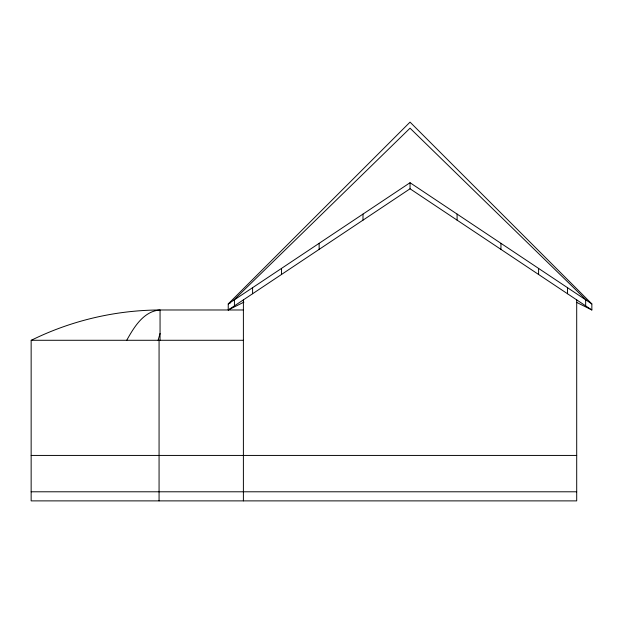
<?xml version="1.0" encoding="UTF-8"?>
<svg xmlns="http://www.w3.org/2000/svg" width="623" height="623" viewBox="0 0 623 623"><rect width="100%" height="100%" fill="white"/><g stroke="black" fill="none" stroke-linecap="round" stroke-linejoin="round"><path stroke-width="0.93" d="M158.102 340.283L160.056 333.453M126.726 340.283C133.968 327.293 143.539 311.165 160.056 309.981L243.391 309.981M233.282 300.566L410.043 128.182L586.811 300.566M576.703 302.412L591.85 309.981L591.85 303.923L410.043 182.718L228.236 303.923L228.236 309.981L243.897 302.155M228.236 309.981L410.043 188.785L410.043 182.718M230.557 302.762L228.236 303.923L410.043 122.116L591.85 303.923M31.282 340.283C71.193 320.572 115.543 310.137 160.056 309.981L160.056 340.283M243.391 340.283L31.15 340.283L31.15 500.884L576.703 500.884L576.703 299.881M31.15 455.429L576.703 455.429M31.15 491.788L576.703 491.788M410.043 188.785L591.85 309.981M585.659 299.795L585.659 305.854M567.491 287.686L567.491 293.745M538.599 268.427L538.599 274.486M500.947 243.32L500.947 249.379M457.095 214.094L457.095 220.153M362.991 214.094L362.991 220.153M319.14 243.32L319.14 249.379M281.487 268.427L281.487 274.486M252.595 287.686L252.595 293.745M243.391 299.881L243.391 500.884M234.435 299.795L234.435 305.854M159.067 340.283L159.067 500.884"/></g></svg>
